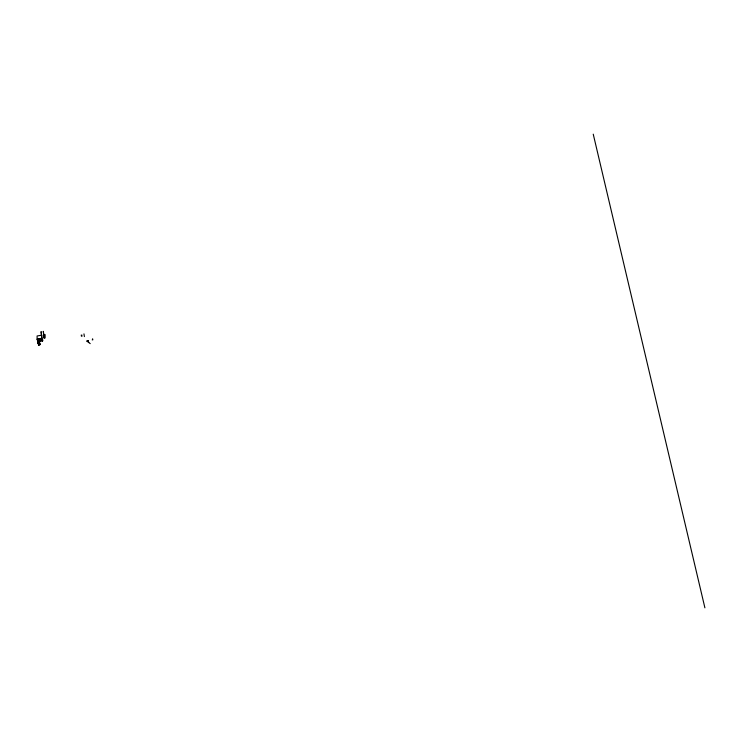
<?xml version="1.0" encoding="UTF-8"?>
<svg xmlns="http://www.w3.org/2000/svg" width="742" height="742" viewBox="0 0 742 742"><rect width="100%" height="100%" fill="white"/><g stroke="black" fill="none" stroke-linecap="round" stroke-linejoin="round"><path stroke-width="1.11" d="M38.769 344.455L38.269 342.646L39.428 342.461L39.91 344.483L38.742 344.696L38.25 342.257L38.705 344.474L38.454 342.665L39.317 342.526L39.716 344.288L38.825 344.483A1.911 0.974 -12.9 0 0 39.947 344.678L40.059 344.668M38.074 343.416L38.111 343.407A1.874 1.011 -13.1 0 0 39.215 342.878L39.215 342.897A1.874 1.011 -13.1 0 1 38.13 343.472M38.139 343.351L38.102 343.379A1.911 1.039 -13.2 0 0 39.224 342.85L39.335 342.785M39.576 344.316L39.558 344.353A1.874 0.965 -13.9 0 1 38.473 344.9L38.436 344.928A1.874 0.965 -13.9 0 0 39.558 344.353L39.567 344.409M38.547 344.724L38.009 342.071L38.584 344.724M41.914 335.161L37.1 335.978L37.119 339.261L41.923 338.445L41.116 331.776L41.923 338.445M44.112 334.79L45.114 334.614L45.132 337.907L44.13 338.074L43.314 331.405L44.13 338.074M37.712 341.802L37.712 341.088L39.317 340.819L39.317 341.533L37.712 341.802L37.258 339.168L38.862 338.899L39.4 341.339L42.851 340.736L42.535 339.382L39.085 339.966L42.535 339.4M41.079 339.066L40.328 339.131L40.597 340.012M40.337 339.567L40.328 338.584L41.116 338.454L41.116 339.437M39.511 340.142L39.651 341.96L39.734 341.107M42.201 339.632L42.442 341.487L42.211 339.688M41.264 340.272L41.311 339.827M39.419 340.94L39.493 340.096M81.119 335.189L81.908 335.069M81.37 336.247L82.139 336.033M92.221 339.919L92.824 339.817L92.583 338.779M38.269 342.665L39.428 342.461L39.91 344.501L38.742 344.668L38.269 342.646M38.807 344.418L38.872 344.492A1.874 0.965 -12.9 0 0 39.966 344.659M90.236 343.639L86.907 341.153M88.465 342.387L88.836 342.322M593.238 134.163L704.9 607.837M41.06 339.011L41.32 339.882L40.532 340.402M39.317 341.533L38.862 338.899M37.258 339.168L37.712 341.088M84.393 336.59L83.957 333.872M87.686 340.903L86.907 341.06L88.511 340.754L87.686 340.903M39.706 343.138L39.586 343.119A1.911 1.039 -14.1 0 1 38.51 342.971L38.538 343.008A1.874 1.002 -14.1 0 0 39.623 343.212L39.706 343.156"/></g></svg>
